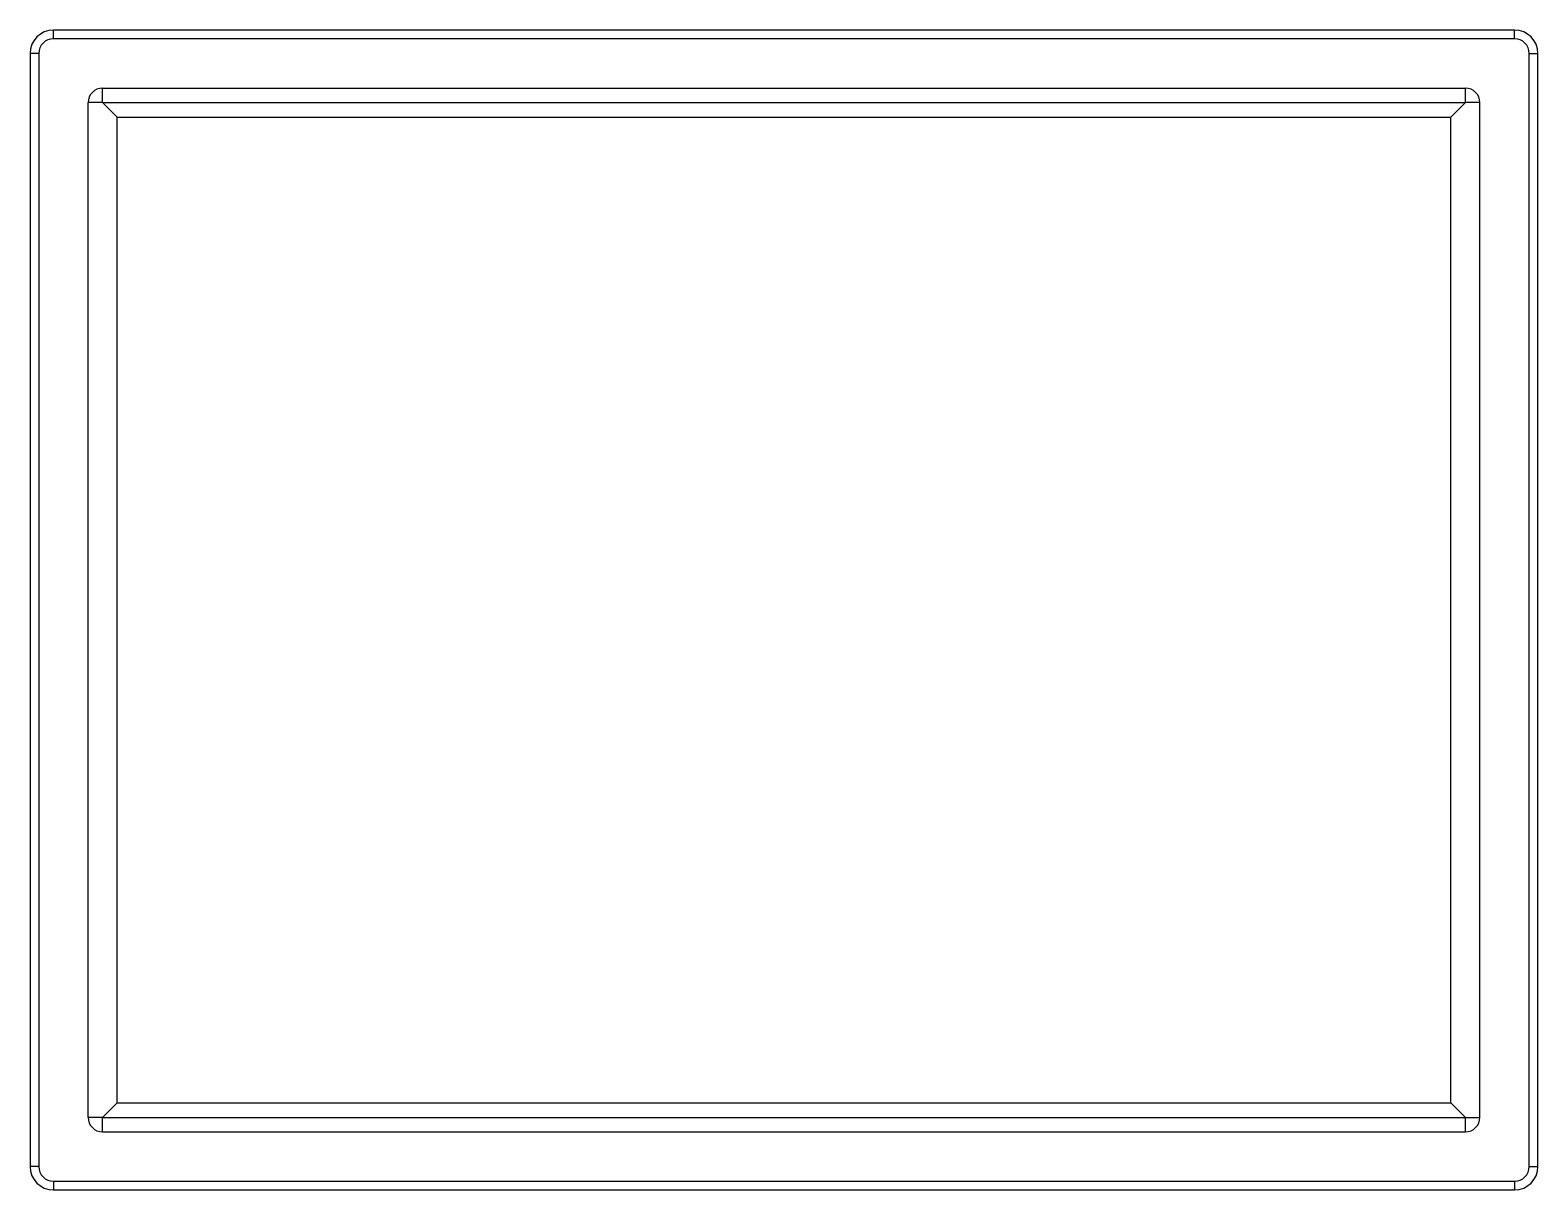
# Model space of a CAD drawing. Extents: x 20 to 540, y 20 to 420.
import ezdxf

# ---------------------------------------------------------------- set-up
doc = ezdxf.new("R2010")
doc.units = 0

# ---------------------------------------------------------------- blocks, each defined once
blk = doc.blocks.new('CUT002')
at = {"layer": '3D_Object', "color": 18}
for p, q in [((532, 420), (28, 420)), ((532, 417), (28, 417)), ((20, 412), (20, 28)), ((23, 412), (23, 28)), ((537, 28), (537, 412)), ((540, 28), (540, 412)), ((45, 400), (515, 400)), ((40, 45), (40, 395)), ((45, 395), (515, 395)), ((50, 50), (50, 390)), ((50, 390), (510, 390)), ((510, 50), (510, 390)), ((520, 45), (520, 395)), ((50, 50), (510, 50)), ((45, 45), (515, 45)), ((45, 40), (515, 40)), ((28, 23), (532, 23)), ((28, 20), (532, 20))]:
    blk.add_line(p, q, dxfattribs=at)
for points in [[(28, 417), (28, 420)], [(532, 417), (532, 420)], [(23, 412), (20, 412)], [(537, 412), (540, 412)], [(45, 395), (45, 400)], [(515, 395), (515, 400)], [(45, 395), (40, 395)], [(50, 390), (48.54, 391.46), (45, 395)], [(510, 390), (511.46, 391.46), (515, 395)], [(520, 395), (515, 395)], [(50, 50), (48.54, 48.54), (45, 45)], [(515, 45), (511.46, 48.54), (510, 50)], [(45, 45), (40, 45)], [(45, 40), (45, 45)], [(515, 40), (515, 45)], [(515, 45), (520, 45)], [(23, 28), (20, 28)], [(537, 28), (540, 28)], [(28, 23), (28, 20)], [(532, 23), (532, 20)]]:
    blk.add_lwpolyline(points, dxfattribs=at)
for centre, radius, start, end in [((28, 412), 8, 90, -180), ((28, 412), 8, 90, -180), ((28, 412), 5, 90, -180), ((532, 412), 8, 0, 90), ((532, 412), 5, 0, 90), ((45, 395), 5, 90, -180), ((515, 395), 5, 0, 90), ((45, 45), 5, -180, -90), ((515, 45), 5, -90, 0), ((28, 28), 8, 180, -90), ((28, 28), 8, 180, -90), ((28, 28), 5, 180, -90), ((532, 28), 8, -90, 0), ((532, 28), 8, -90, 0), ((532, 28), 5, -90, 0)]:
    blk.add_arc(centre, radius, start, end, dxfattribs=at)

msp = doc.modelspace()

# ---------------------------------------------------------------- block references
at = {"layer": '3D_Object', "color": 18}
msp.add_blockref('CUT002', (0, 0), dxfattribs=at)

doc.saveas('drawing.dxf')
